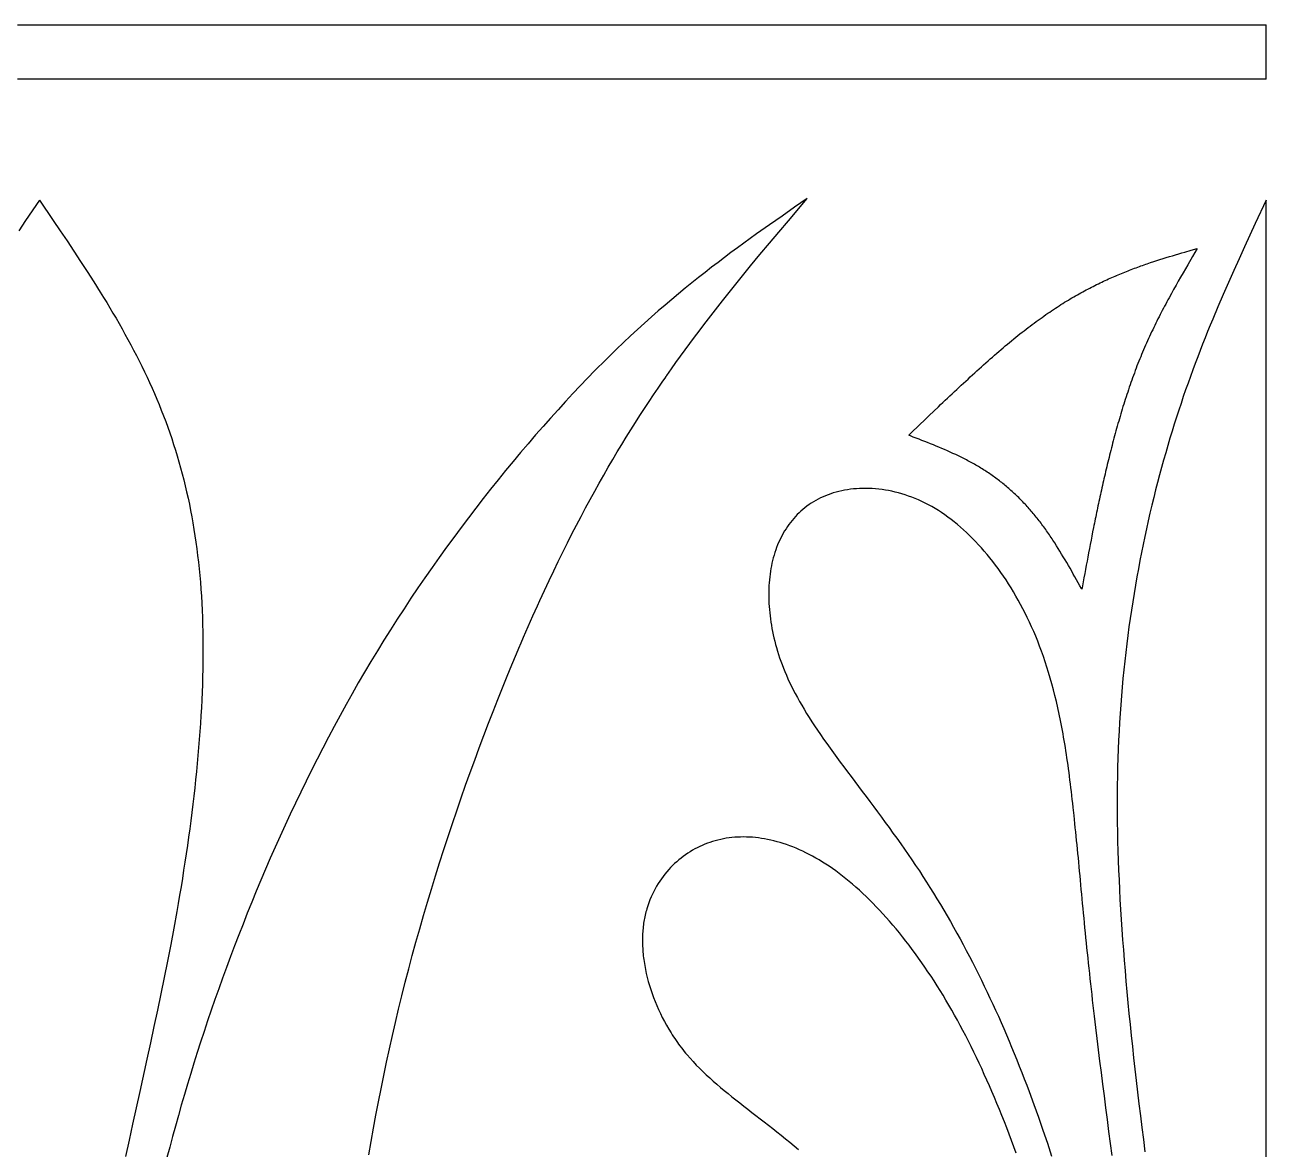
# Model space of a CAD drawing. Extents: x 0 to 279, y 0 to 212.
# Drawn here: x 112.56 to 134.8, y 139.08 to 159.21 of the extents above; entities that cross this region are included whole.
import ezdxf

# ---------------------------------------------------------------- set-up
doc = ezdxf.new("R2010")
doc.units = 0
doc.layers.add('LAYER_1', color=18, linetype='CONTINUOUS')

msp = doc.modelspace()

# ---------------------------------------------------------------- linework, layer by layer
at = {"layer": 'LAYER_1'}
for points in [[(112.433, 159.214), (113.028, 159.214), (113.616, 159.214), (114.199, 159.214), (114.775, 159.214), (115.346, 159.214), (115.91, 159.214), (116.468, 159.214), (117.019, 159.214), (117.564, 159.214), (118.102, 159.214), (118.634, 159.214), (119.159, 159.214), (119.677, 159.214), (120.188, 159.214), (120.691, 159.214), (121.188, 159.214), (121.678, 159.214), (122.16, 159.214), (122.634, 159.214), (123.101, 159.214), (123.561, 159.214), (124.013, 159.214), (124.456, 159.214), (124.892, 159.214), (125.32, 159.214), (125.74, 159.214), (126.152, 159.214), (126.555, 159.214), (126.95, 159.214), (127.336, 159.214), (127.714, 159.214), (128.083, 159.214), (128.444, 159.214), (128.795, 159.214), (129.138, 159.214), (129.472, 159.214), (129.796, 159.214), (130.111, 159.214), (130.417, 159.214), (130.713, 159.214), (131, 159.214), (131.277, 159.214), (131.545, 159.214), (131.802, 159.214), (132.05, 159.214), (132.288, 159.214), (132.516, 159.214), (132.733, 159.214), (132.94, 159.214), (133.137, 159.214), (133.324, 159.214), (133.413, 159.214), (133.499, 159.214), (133.583, 159.214), (133.665, 159.214), (133.743, 159.214), (133.819, 159.214), (133.892, 159.214), (133.962, 159.214), (134.03, 159.214), (134.095, 159.214), (134.157, 159.214), (134.217, 159.214), (134.273, 159.214), (134.327, 159.214), (134.378, 159.214), (134.426, 159.214), (134.472, 159.214), (134.514, 159.214), (134.554, 159.214), (134.591, 159.214), (134.625, 159.214), (134.656, 159.214), (134.684, 159.214), (134.709, 159.214), (134.731, 159.214), (134.751, 159.214), (134.767, 159.214), (134.781, 159.214), (134.791, 159.214), (134.799, 159.214), (134.803, 159.214), (134.805, 159.214)], [(134.805, 158.241), (134.805, 158.241), (134.805, 158.241), (134.805, 158.241), (134.805, 158.241), (134.805, 158.241), (134.805, 158.241), (134.805, 158.241), (134.805, 158.241), (134.805, 158.241), (134.805, 158.242), (134.805, 158.242), (134.805, 158.242), (134.805, 158.242), (134.805, 158.243), (134.805, 158.243), (134.805, 158.243), (134.805, 158.244), (134.805, 158.244), (134.805, 158.245), (134.805, 158.245), (134.805, 158.245), (134.805, 158.246), (134.805, 158.246), (134.805, 158.247), (134.805, 158.247), (134.805, 158.248), (134.805, 158.248), (134.805, 158.249), (134.805, 158.25), (134.805, 158.25), (134.805, 158.251), (134.805, 158.252), (134.805, 158.253), (134.805, 158.254), (134.805, 158.256), (134.805, 158.257), (134.805, 158.259), (134.805, 158.261), (134.805, 158.263), (134.805, 158.265), (134.805, 158.267), (134.805, 158.269), (134.805, 158.271), (134.805, 158.273), (134.805, 158.275), (134.805, 158.278), (134.805, 158.28), (134.805, 158.282), (134.805, 158.285), (134.805, 158.288), (134.805, 158.29), (134.805, 158.293), (134.805, 158.296), (134.805, 158.299), (134.805, 158.301), (134.805, 158.304), (134.805, 158.307), (134.805, 158.311), (134.805, 158.314), (134.805, 158.317), (134.805, 158.32), (134.805, 158.324), (134.805, 158.327), (134.805, 158.33), (134.805, 158.334), (134.805, 158.337), (134.805, 158.341), (134.805, 158.345), (134.805, 158.348), (134.805, 158.352), (134.805, 158.356), (134.805, 158.36), (134.805, 158.364), (134.805, 158.368), (134.805, 158.372), (134.805, 158.376), (134.805, 158.38), (134.805, 158.384), (134.805, 158.388), (134.805, 158.393), (134.805, 158.397), (134.805, 158.401), (134.805, 158.406), (134.805, 158.41), (134.805, 158.415), (134.805, 158.419), (134.805, 158.424), (134.805, 158.428), (134.805, 158.433), (134.805, 158.438), (134.805, 158.442), (134.805, 158.447), (134.805, 158.452), (134.805, 158.457), (134.805, 158.461), (134.805, 158.466), (134.805, 158.471), (134.805, 158.476), (134.805, 158.481), (134.805, 158.486), (134.805, 158.491), (134.805, 158.496), (134.805, 158.501), (134.805, 158.507), (134.805, 158.512), (134.805, 158.517), (134.805, 158.522), (134.805, 158.527), (134.805, 158.533), (134.805, 158.538), (134.805, 158.543), (134.805, 158.549), (134.805, 158.554), (134.805, 158.559), (134.805, 158.565), (134.805, 158.57), (134.805, 158.581), (134.805, 158.592), (134.805, 158.603), (134.805, 158.614), (134.805, 158.625), (134.805, 158.636), (134.805, 158.648), (134.805, 158.659), (134.805, 158.67), (134.805, 158.682), (134.805, 158.704), (134.805, 158.727), (134.805, 158.75), (134.805, 158.773), (134.805, 158.784), (134.805, 158.795), (134.805, 158.807), (134.805, 158.818), (134.805, 158.829), (134.805, 158.84), (134.805, 158.851), (134.805, 158.862), (134.805, 158.873), (134.805, 158.884), (134.805, 158.89), (134.805, 158.895), (134.805, 158.901), (134.805, 158.906), (134.805, 158.911), (134.805, 158.917), (134.805, 158.922), (134.805, 158.927), (134.805, 158.932), (134.805, 158.938), (134.805, 158.943), (134.805, 158.948), (134.805, 158.953), (134.805, 158.958), (134.805, 158.963), (134.805, 158.968), (134.805, 158.973), (134.805, 158.978), (134.805, 158.983), (134.805, 158.988), (134.805, 158.993), (134.805, 158.998), (134.805, 159.003), (134.805, 159.007), (134.805, 159.012), (134.805, 159.017), (134.805, 159.022), (134.805, 159.026), (134.805, 159.031), (134.805, 159.035), (134.805, 159.04), (134.805, 159.044), (134.805, 159.049), (134.805, 159.053), (134.805, 159.057), (134.805, 159.062), (134.805, 159.066), (134.805, 159.07), (134.805, 159.074), (134.805, 159.078), (134.805, 159.083), (134.805, 159.087), (134.805, 159.091), (134.805, 159.094), (134.805, 159.098), (134.805, 159.102), (134.805, 159.106), (134.805, 159.11), (134.805, 159.113), (134.805, 159.117), (134.805, 159.12), (134.805, 159.124), (134.805, 159.127), (134.805, 159.131), (134.805, 159.134), (134.805, 159.137), (134.805, 159.141), (134.805, 159.144), (134.805, 159.147), (134.805, 159.15), (134.805, 159.153), (134.805, 159.156), (134.805, 159.159), (134.805, 159.161), (134.805, 159.164), (134.805, 159.167), (134.805, 159.169), (134.805, 159.172), (134.805, 159.174), (134.805, 159.177), (134.805, 159.179), (134.805, 159.181), (134.805, 159.184), (134.805, 159.186), (134.805, 159.188), (134.805, 159.19), (134.805, 159.192), (134.805, 159.193), (134.805, 159.195), (134.805, 159.197), (134.805, 159.199), (134.805, 159.2), (134.805, 159.201), (134.805, 159.203), (134.805, 159.204), (134.805, 159.204), (134.805, 159.205), (134.805, 159.205), (134.805, 159.206), (134.805, 159.207), (134.805, 159.207), (134.805, 159.208), (134.805, 159.208), (134.805, 159.209), (134.805, 159.209), (134.805, 159.209), (134.805, 159.21), (134.805, 159.21), (134.805, 159.211), (134.805, 159.211), (134.805, 159.211), (134.805, 159.212), (134.805, 159.212), (134.805, 159.212), (134.805, 159.212), (134.805, 159.213), (134.805, 159.213), (134.805, 159.213), (134.805, 159.213), (134.805, 159.213), (134.805, 159.214), (134.805, 159.214), (134.805, 159.214), (134.805, 159.214), (134.805, 159.214), (134.805, 159.214)], [(134.805, 158.241), (134.803, 158.241), (134.799, 158.241), (134.791, 158.241), (134.781, 158.241), (134.767, 158.241), (134.751, 158.241), (134.731, 158.241), (134.709, 158.241), (134.684, 158.241), (134.656, 158.241), (134.625, 158.241), (134.591, 158.241), (134.554, 158.241), (134.514, 158.241), (134.472, 158.241), (134.426, 158.241), (134.378, 158.241), (134.327, 158.241), (134.273, 158.241), (134.217, 158.241), (134.157, 158.241), (134.095, 158.241), (134.03, 158.241), (133.962, 158.241), (133.892, 158.241), (133.819, 158.241), (133.743, 158.241), (133.665, 158.241), (133.583, 158.241), (133.499, 158.241), (133.413, 158.241), (133.324, 158.241), (133.137, 158.241), (132.94, 158.241), (132.733, 158.241), (132.516, 158.241), (132.288, 158.241), (132.05, 158.241), (131.802, 158.241), (131.545, 158.241), (131.277, 158.241), (131, 158.241), (130.713, 158.241), (130.417, 158.241), (130.111, 158.241), (129.796, 158.241), (129.472, 158.241), (129.138, 158.241), (128.795, 158.241), (128.444, 158.241), (128.083, 158.241), (127.714, 158.241), (127.336, 158.241), (126.95, 158.241), (126.555, 158.241), (126.152, 158.241), (125.74, 158.241), (125.32, 158.241), (124.892, 158.241), (124.456, 158.241), (124.013, 158.241), (123.561, 158.241), (123.101, 158.241), (122.634, 158.241), (122.16, 158.241), (121.678, 158.241), (121.188, 158.241), (120.691, 158.241), (120.188, 158.241), (119.677, 158.241), (119.159, 158.241), (118.634, 158.241), (118.102, 158.241), (117.564, 158.241), (117.019, 158.241), (116.468, 158.241), (115.91, 158.241), (115.346, 158.241), (114.775, 158.241), (114.199, 158.241), (113.616, 158.241), (113.028, 158.241), (112.433, 158.241)], [(112.825, 156.072), (112.577, 155.709), (112.454, 155.526)], [(112.825, 156.072), (113.073, 155.709), (113.197, 155.526), (113.319, 155.344), (113.441, 155.161), (113.562, 154.978), (113.681, 154.794), (113.799, 154.61), (113.915, 154.424), (113.973, 154.332), (114.029, 154.238), (114.086, 154.145), (114.141, 154.051), (114.196, 153.958), (114.25, 153.863), (114.304, 153.769), (114.357, 153.674), (114.409, 153.579), (114.461, 153.484), (114.511, 153.388), (114.561, 153.292), (114.61, 153.196), (114.658, 153.099), (114.705, 153.002), (114.752, 152.905), (114.797, 152.807), (114.841, 152.709), (114.885, 152.61), (114.927, 152.511), (114.968, 152.412), (115.008, 152.312), (115.048, 152.211), (115.086, 152.11), (115.123, 152.009), (115.159, 151.906), (115.194, 151.804), (115.228, 151.7), (115.261, 151.596), (115.293, 151.492), (115.324, 151.386), (115.353, 151.28), (115.382, 151.174), (115.41, 151.066), (115.436, 150.958), (115.462, 150.849), (115.486, 150.739), (115.51, 150.629), (115.532, 150.517), (115.554, 150.405), (115.574, 150.292), (115.593, 150.178), (115.611, 150.063), (115.628, 149.947), (115.644, 149.83), (115.659, 149.712), (115.673, 149.593), (115.686, 149.473), (115.697, 149.352), (115.708, 149.23), (115.717, 149.107), (115.726, 148.982), (115.733, 148.857), (115.739, 148.73), (115.744, 148.602), (115.748, 148.473), (115.751, 148.343), (115.753, 148.212), (115.754, 148.079), (115.754, 147.946), (115.753, 147.811), (115.75, 147.676), (115.747, 147.539), (115.743, 147.402), (115.738, 147.263), (115.732, 147.124), (115.725, 146.984), (115.717, 146.843), (115.708, 146.702), (115.698, 146.56), (115.687, 146.417), (115.676, 146.273), (115.663, 146.129), (115.65, 145.985), (115.636, 145.84), (115.621, 145.694), (115.606, 145.548), (115.589, 145.402), (115.572, 145.255), (115.554, 145.108), (115.535, 144.96), (115.516, 144.813), (115.496, 144.665), (115.475, 144.517), (115.453, 144.369), (115.431, 144.22), (115.408, 144.072), (115.385, 143.924), (115.361, 143.775), (115.336, 143.627), (115.311, 143.479), (115.285, 143.331), (115.231, 143.035), (115.176, 142.74), (115.118, 142.446), (115.059, 142.152), (114.999, 141.858), (114.937, 141.565), (114.875, 141.273), (114.812, 140.981), (114.748, 140.689), (114.62, 140.107), (114.493, 139.527), (114.431, 139.238), (114.369, 138.948)], [(118.727, 138.978), (118.768, 139.214), (118.811, 139.45), (118.854, 139.686), (118.899, 139.923), (118.946, 140.159), (118.994, 140.397), (119.044, 140.634), (119.095, 140.872), (119.148, 141.11), (119.203, 141.348), (119.259, 141.587), (119.318, 141.826), (119.378, 142.065), (119.44, 142.305), (119.504, 142.544), (119.57, 142.783), (119.637, 143.022), (119.706, 143.261), (119.776, 143.499), (119.848, 143.736), (119.921, 143.973), (119.995, 144.208), (120.07, 144.443), (120.146, 144.676), (120.224, 144.909), (120.302, 145.139), (120.381, 145.368), (120.461, 145.596), (120.542, 145.822), (120.623, 146.045), (120.705, 146.267), (120.788, 146.487), (120.871, 146.704), (120.954, 146.918), (121.037, 147.131), (121.121, 147.34), (121.205, 147.546), (121.289, 147.75), (121.373, 147.95), (121.415, 148.049), (121.457, 148.148), (121.499, 148.245), (121.541, 148.342), (121.582, 148.437), (121.624, 148.532), (121.666, 148.626), (121.707, 148.719), (121.749, 148.811), (121.79, 148.902), (121.832, 148.992), (121.873, 149.082), (121.914, 149.171), (121.956, 149.259), (122.038, 149.432), (122.12, 149.602), (122.202, 149.77), (122.284, 149.934), (122.366, 150.095), (122.447, 150.253), (122.529, 150.409), (122.61, 150.562), (122.691, 150.713), (122.773, 150.86), (122.854, 151.006), (122.935, 151.149), (123.016, 151.29), (123.097, 151.428), (123.178, 151.565), (123.259, 151.699), (123.34, 151.831), (123.421, 151.962), (123.503, 152.09), (123.584, 152.217), (123.665, 152.343), (123.747, 152.466), (123.828, 152.588), (123.91, 152.709), (123.992, 152.829), (124.033, 152.888), (124.053, 152.917), (124.055, 152.919), (124.055, 152.92), (124.057, 152.922), (124.059, 152.925), (124.064, 152.933), (124.147, 153.05), (124.229, 153.166), (124.312, 153.281), (124.394, 153.394), (124.477, 153.507), (124.56, 153.619), (124.643, 153.729), (124.727, 153.839), (124.81, 153.948), (124.894, 154.056), (125.061, 154.27), (125.229, 154.481), (125.398, 154.689), (125.566, 154.895), (125.735, 155.099), (125.904, 155.302), (126.074, 155.503), (126.243, 155.703), (126.582, 156.102), (126.356, 155.946), (126.13, 155.789), (125.903, 155.63), (125.675, 155.468), (125.56, 155.386), (125.446, 155.303), (125.331, 155.219), (125.215, 155.134), (125.1, 155.048), (124.983, 154.96), (124.867, 154.871), (124.75, 154.78), (124.632, 154.687), (124.513, 154.593), (124.395, 154.496), (124.275, 154.398), (124.155, 154.297), (124.034, 154.195), (123.912, 154.089), (123.789, 153.982), (123.666, 153.872), (123.542, 153.759), (123.417, 153.643), (123.291, 153.525), (123.164, 153.403), (123.1, 153.341), (123.036, 153.279), (122.972, 153.215), (122.907, 153.151), (122.842, 153.086), (122.777, 153.02), (122.646, 152.886), (122.515, 152.749), (122.382, 152.609), (122.25, 152.466), (122.116, 152.321), (121.983, 152.172), (121.849, 152.021), (121.714, 151.868), (121.58, 151.712), (121.445, 151.554), (121.311, 151.393), (121.176, 151.23), (121.042, 151.065), (120.908, 150.898), (120.775, 150.729), (120.642, 150.558), (120.509, 150.385), (120.378, 150.21), (120.247, 150.034), (120.116, 149.856), (119.987, 149.676), (119.859, 149.495), (119.732, 149.312), (119.606, 149.129), (119.481, 148.943), (119.358, 148.757), (119.236, 148.57), (119.115, 148.381), (118.997, 148.192), (118.88, 148.002), (118.764, 147.81), (118.65, 147.618), (118.538, 147.426), (118.428, 147.232), (118.319, 147.038), (118.212, 146.844), (118.106, 146.649), (118.002, 146.453), (117.899, 146.257), (117.798, 146.061), (117.699, 145.864), (117.601, 145.667), (117.505, 145.47), (117.411, 145.273), (117.318, 145.075), (117.226, 144.878), (117.136, 144.681), (117.048, 144.483), (116.961, 144.286), (116.876, 144.089), (116.792, 143.892), (116.709, 143.696), (116.629, 143.499), (116.549, 143.304), (116.472, 143.108), (116.395, 142.913), (116.321, 142.719), (116.247, 142.525), (116.175, 142.332), (116.105, 142.14), (116.036, 141.948), (115.969, 141.756), (115.903, 141.566), (115.838, 141.375), (115.774, 141.186), (115.712, 140.996), (115.652, 140.807), (115.592, 140.618), (115.534, 140.43), (115.477, 140.242), (115.421, 140.053), (115.366, 139.866), (115.313, 139.678), (115.26, 139.49), (115.209, 139.303), (115.159, 139.115), (115.109, 138.927)], [(134.805, 156.072), (134.61, 155.655), (134.512, 155.446), (134.416, 155.236), (134.319, 155.024), (134.223, 154.812), (134.128, 154.598), (134.034, 154.382), (133.94, 154.164), (133.848, 153.943), (133.802, 153.832), (133.756, 153.72), (133.711, 153.607), (133.666, 153.494), (133.622, 153.38), (133.578, 153.265), (133.534, 153.149), (133.49, 153.032), (133.447, 152.914), (133.405, 152.796), (133.362, 152.676), (133.32, 152.555), (133.279, 152.434), (133.238, 152.311), (133.198, 152.187), (133.158, 152.062), (133.119, 151.935), (133.08, 151.808), (133.041, 151.679), (133.004, 151.549), (132.966, 151.418), (132.93, 151.286), (132.894, 151.153), (132.858, 151.018), (132.824, 150.883), (132.79, 150.746), (132.756, 150.609), (132.723, 150.47), (132.691, 150.331), (132.66, 150.19), (132.629, 150.048), (132.6, 149.906), (132.571, 149.762), (132.542, 149.618), (132.515, 149.472), (132.488, 149.326), (132.462, 149.179), (132.437, 149.031), (132.413, 148.882), (132.39, 148.733), (132.368, 148.582), (132.346, 148.431), (132.326, 148.279), (132.307, 148.126), (132.288, 147.973), (132.271, 147.819), (132.254, 147.664), (132.239, 147.508), (132.224, 147.352), (132.211, 147.195), (132.198, 147.037), (132.187, 146.879), (132.177, 146.721), (132.168, 146.561), (132.16, 146.401), (132.153, 146.241), (132.147, 146.079), (132.143, 145.917), (132.139, 145.755), (132.137, 145.591), (132.135, 145.426), (132.135, 145.261), (132.135, 145.095), (132.137, 144.927), (132.14, 144.759), (132.143, 144.59), (132.148, 144.419), (132.154, 144.248), (132.16, 144.075), (132.168, 143.901), (132.176, 143.725), (132.185, 143.549), (132.196, 143.371), (132.207, 143.191), (132.219, 143.01), (132.232, 142.828), (132.246, 142.644), (132.26, 142.459), (132.276, 142.271), (132.292, 142.083), (132.31, 141.892), (132.328, 141.7), (132.346, 141.506), (132.366, 141.311), (132.387, 141.113), (132.408, 140.914), (132.43, 140.712), (132.453, 140.509), (132.476, 140.304), (132.5, 140.096), (132.525, 139.887), (132.551, 139.675), (132.577, 139.462), (132.604, 139.247), (132.632, 139.03)], [(134.805, 138.676), (134.805, 139.491), (134.805, 140.305), (134.805, 140.71), (134.805, 141.115), (134.805, 141.519), (134.805, 141.921), (134.805, 142.321), (134.805, 142.72), (134.805, 143.117), (134.805, 143.511), (134.805, 143.903), (134.805, 144.293), (134.805, 144.487), (134.805, 144.68), (134.805, 144.872), (134.805, 145.064), (134.805, 145.254), (134.805, 145.444), (134.805, 145.633), (134.805, 145.821), (134.805, 146.009), (134.805, 146.195), (134.805, 146.381), (134.805, 146.565), (134.805, 146.748), (134.805, 146.931), (134.805, 147.112), (134.805, 147.293), (134.805, 147.472), (134.805, 147.65), (134.805, 147.827), (134.805, 148.003), (134.805, 148.177), (134.805, 148.351), (134.805, 148.523), (134.805, 148.694), (134.805, 148.863), (134.805, 149.031), (134.805, 149.198), (134.805, 149.364), (134.805, 149.528), (134.805, 149.691), (134.805, 149.852), (134.805, 150.012), (134.805, 150.17), (134.805, 150.327), (134.805, 150.482), (134.805, 150.636), (134.805, 150.788), (134.805, 150.939), (134.805, 151.087), (134.805, 151.235), (134.805, 151.38), (134.805, 151.524), (134.805, 151.666), (134.805, 151.806), (134.805, 151.945), (134.805, 152.081), (134.805, 152.216), (134.805, 152.349), (134.805, 152.48), (134.805, 152.609), (134.805, 152.736), (134.805, 152.861), (134.805, 152.985), (134.805, 153.106), (134.805, 153.225), (134.805, 153.342), (134.805, 153.457), (134.805, 153.57), (134.805, 153.681), (134.805, 153.79), (134.805, 153.896), (134.805, 154), (134.805, 154.102), (134.805, 154.202), (134.805, 154.299), (134.805, 154.394), (134.805, 154.487), (134.805, 154.577), (134.805, 154.665), (134.805, 154.751), (134.805, 154.834), (134.805, 154.915), (134.805, 154.993), (134.805, 155.069), (134.805, 155.142), (134.805, 155.212), (134.805, 155.28), (134.805, 155.346), (134.805, 155.408), (134.805, 155.468), (134.805, 155.526), (134.805, 155.581), (134.805, 155.632), (134.805, 155.682), (134.805, 155.705), (134.805, 155.728), (134.805, 155.75), (134.805, 155.772), (134.805, 155.792), (134.805, 155.812), (134.805, 155.832), (134.805, 155.85), (134.805, 155.868), (134.805, 155.885), (134.805, 155.902), (134.805, 155.917), (134.805, 155.932), (134.805, 155.946), (134.805, 155.96), (134.805, 155.973), (134.805, 155.985), (134.805, 155.996), (134.805, 156.006), (134.805, 156.016), (134.805, 156.025), (134.805, 156.033), (134.805, 156.041), (134.805, 156.047), (134.805, 156.053), (134.805, 156.058), (134.805, 156.063), (134.805, 156.066), (134.805, 156.069), (134.805, 156.071), (134.805, 156.072), (134.805, 156.072)], [(132.045, 138.963), (132.016, 139.18), (131.988, 139.394), (131.96, 139.608), (131.932, 139.82), (131.905, 140.031), (131.878, 140.24), (131.852, 140.447), (131.826, 140.653), (131.801, 140.857), (131.776, 141.058), (131.752, 141.258), (131.729, 141.456), (131.706, 141.651), (131.695, 141.748), (131.684, 141.845), (131.673, 141.94), (131.663, 142.036), (131.652, 142.13), (131.642, 142.224), (131.632, 142.317), (131.622, 142.41), (131.613, 142.502), (131.603, 142.594), (131.594, 142.685), (131.585, 142.775), (131.576, 142.864), (131.567, 142.953), (131.558, 143.042), (131.55, 143.13), (131.541, 143.217), (131.533, 143.303), (131.525, 143.389), (131.516, 143.475), (131.508, 143.559), (131.5, 143.643), (131.492, 143.727), (131.485, 143.81), (131.477, 143.892), (131.469, 143.974), (131.461, 144.055), (131.454, 144.135), (131.446, 144.215), (131.439, 144.295), (131.431, 144.373), (131.423, 144.451), (131.416, 144.529), (131.408, 144.606), (131.401, 144.682), (131.393, 144.758), (131.385, 144.833), (131.378, 144.907), (131.37, 144.981), (131.362, 145.055), (131.347, 145.199), (131.339, 145.271), (131.331, 145.342), (131.323, 145.412), (131.314, 145.482), (131.306, 145.551), (131.298, 145.62), (131.289, 145.688), (131.281, 145.755), (131.272, 145.822), (131.263, 145.888), (131.254, 145.954), (131.245, 146.019), (131.235, 146.083), (131.226, 146.147), (131.216, 146.21), (131.206, 146.273), (131.196, 146.335), (131.186, 146.397), (131.176, 146.458), (131.165, 146.518), (131.154, 146.578), (131.143, 146.637), (131.132, 146.696), (131.12, 146.754), (131.096, 146.869), (131.072, 146.981), (131.046, 147.092), (131.02, 147.2), (130.993, 147.306), (130.965, 147.41), (130.936, 147.512), (130.906, 147.612), (130.876, 147.71), (130.844, 147.807), (130.812, 147.901), (130.779, 147.994), (130.745, 148.085), (130.711, 148.175), (130.675, 148.262), (130.639, 148.348), (130.602, 148.433), (130.564, 148.516), (130.525, 148.597), (130.486, 148.678), (130.446, 148.756), (130.405, 148.833), (130.363, 148.909), (130.321, 148.984), (130.277, 149.058), (130.233, 149.13), (130.189, 149.201), (130.143, 149.271), (130.097, 149.34), (130.05, 149.407), (130.002, 149.474), (129.954, 149.539), (129.905, 149.603), (129.855, 149.666), (129.805, 149.727), (129.754, 149.787), (129.703, 149.846), (129.651, 149.903), (129.598, 149.959), (129.545, 150.014), (129.491, 150.067), (129.437, 150.119), (129.383, 150.169), (129.328, 150.218), (129.272, 150.265), (129.216, 150.31), (129.16, 150.354), (129.103, 150.397), (129.046, 150.438), (128.988, 150.477), (128.931, 150.515), (128.872, 150.55), (128.814, 150.585), (128.755, 150.617), (128.696, 150.648), (128.637, 150.676), (128.578, 150.704), (128.518, 150.729), (128.458, 150.753), (128.398, 150.775), (128.338, 150.795), (128.279, 150.813), (128.219, 150.83), (128.159, 150.845), (128.099, 150.859), (128.04, 150.871), (127.981, 150.881), (127.922, 150.89), (127.863, 150.898), (127.805, 150.903), (127.747, 150.908), (127.689, 150.91), (127.632, 150.911), (127.576, 150.911), (127.52, 150.909), (127.465, 150.906), (127.41, 150.902), (127.356, 150.895), (127.303, 150.888), (127.251, 150.879), (127.199, 150.869), (127.148, 150.857), (127.098, 150.845), (127.049, 150.83), (127.002, 150.815), (126.955, 150.798), (126.909, 150.78), (126.864, 150.761), (126.82, 150.74), (126.777, 150.719), (126.735, 150.696), (126.694, 150.672), (126.654, 150.647), (126.615, 150.621), (126.577, 150.594), (126.54, 150.565), (126.504, 150.536), (126.469, 150.505), (126.435, 150.474), (126.402, 150.442), (126.37, 150.408), (126.339, 150.374), (126.31, 150.339), (126.281, 150.303), (126.253, 150.266), (126.226, 150.228), (126.201, 150.19), (126.176, 150.15), (126.152, 150.11), (126.13, 150.069), (126.108, 150.027), (126.088, 149.985), (126.068, 149.942), (126.05, 149.898), (126.032, 149.854), (126.016, 149.809), (126.001, 149.763), (125.987, 149.716), (125.973, 149.669), (125.961, 149.622), (125.95, 149.574), (125.94, 149.525), (125.931, 149.476), (125.922, 149.426), (125.915, 149.376), (125.909, 149.325), (125.904, 149.274), (125.899, 149.222), (125.896, 149.17), (125.894, 149.118), (125.892, 149.065), (125.892, 149.012), (125.892, 148.958), (125.894, 148.904), (125.896, 148.85), (125.9, 148.795), (125.904, 148.74), (125.909, 148.685), (125.915, 148.629), (125.922, 148.574), (125.93, 148.518), (125.939, 148.461), (125.948, 148.405), (125.959, 148.348), (125.971, 148.291), (125.984, 148.234), (125.998, 148.176), (126.013, 148.117), (126.029, 148.059), (126.047, 147.999), (126.066, 147.939), (126.086, 147.879), (126.107, 147.818), (126.13, 147.756), (126.155, 147.694), (126.18, 147.631), (126.207, 147.567), (126.236, 147.502), (126.266, 147.437), (126.298, 147.371), (126.332, 147.304), (126.367, 147.236), (126.404, 147.167), (126.443, 147.097), (126.483, 147.027), (126.526, 146.955), (126.57, 146.882), (126.616, 146.808), (126.664, 146.733), (126.714, 146.657), (126.766, 146.579), (126.82, 146.501), (126.875, 146.421), (126.932, 146.34), (126.99, 146.259), (127.05, 146.176), (127.111, 146.093), (127.174, 146.008), (127.237, 145.923), (127.301, 145.836), (127.367, 145.749), (127.433, 145.661), (127.5, 145.572), (127.567, 145.482), (127.635, 145.392), (127.704, 145.301), (127.773, 145.209), (127.842, 145.116), (127.911, 145.023), (127.98, 144.929), (128.049, 144.835), (128.118, 144.739), (128.187, 144.644), (128.256, 144.548), (128.324, 144.451), (128.391, 144.354), (128.458, 144.256), (128.524, 144.158), (128.59, 144.06), (128.654, 143.961), (128.718, 143.861), (128.781, 143.761), (128.844, 143.661), (128.906, 143.561), (128.967, 143.46), (129.027, 143.358), (129.087, 143.256), (129.146, 143.154), (129.204, 143.051), (129.262, 142.948), (129.319, 142.844), (129.376, 142.74), (129.431, 142.635), (129.487, 142.53), (129.541, 142.425), (129.595, 142.319), (129.648, 142.212), (129.701, 142.106), (129.753, 141.998), (129.805, 141.891), (129.856, 141.783), (129.906, 141.674), (129.956, 141.565), (130.006, 141.456), (130.054, 141.346), (130.103, 141.235), (130.15, 141.125), (130.198, 141.013), (130.244, 140.902), (130.29, 140.79), (130.336, 140.677), (130.381, 140.564), (130.426, 140.451), (130.47, 140.337), (130.514, 140.223), (130.557, 140.109), (130.642, 139.879), (130.724, 139.648), (130.805, 139.416), (130.884, 139.183), (130.961, 138.949)], [(130.327, 139.005), (130.285, 139.12), (130.242, 139.234), (130.199, 139.347), (130.156, 139.458), (130.113, 139.569), (130.069, 139.679), (130.025, 139.788), (129.98, 139.895), (129.936, 140.002), (129.891, 140.107), (129.845, 140.212), (129.8, 140.315), (129.754, 140.417), (129.707, 140.519), (129.661, 140.619), (129.614, 140.718), (129.566, 140.817), (129.518, 140.914), (129.47, 141.01), (129.421, 141.106), (129.372, 141.2), (129.322, 141.293), (129.272, 141.386), (129.222, 141.477), (129.171, 141.567), (129.119, 141.657), (129.067, 141.745), (129.015, 141.832), (128.962, 141.919), (128.909, 142.004), (128.855, 142.089), (128.8, 142.173), (128.745, 142.255), (128.69, 142.337), (128.634, 142.417), (128.578, 142.497), (128.521, 142.575), (128.464, 142.652), (128.406, 142.728), (128.349, 142.803), (128.291, 142.877), (128.232, 142.949), (128.173, 143.021), (128.115, 143.09), (128.055, 143.159), (127.996, 143.226), (127.936, 143.292), (127.877, 143.357), (127.817, 143.42), (127.757, 143.482), (127.696, 143.542), (127.636, 143.601), (127.576, 143.658), (127.516, 143.714), (127.455, 143.768), (127.395, 143.821), (127.334, 143.872), (127.274, 143.921), (127.214, 143.969), (127.154, 144.015), (127.094, 144.059), (127.034, 144.102), (126.974, 144.143), (126.914, 144.182), (126.855, 144.22), (126.795, 144.256), (126.736, 144.291), (126.677, 144.324), (126.618, 144.355), (126.559, 144.385), (126.5, 144.413), (126.442, 144.44), (126.384, 144.465), (126.326, 144.489), (126.268, 144.511), (126.211, 144.531), (126.153, 144.551), (126.096, 144.568), (126.04, 144.584), (125.983, 144.599), (125.927, 144.612), (125.872, 144.624), (125.816, 144.635), (125.761, 144.643), (125.706, 144.651), (125.652, 144.657), (125.598, 144.662), (125.544, 144.665), (125.491, 144.667), (125.438, 144.668), (125.386, 144.667), (125.333, 144.665), (125.282, 144.662), (125.231, 144.657), (125.18, 144.651), (125.13, 144.644), (125.08, 144.635), (125.031, 144.625), (124.982, 144.613), (124.934, 144.601), (124.886, 144.587), (124.839, 144.571), (124.792, 144.555), (124.746, 144.537), (124.701, 144.518), (124.656, 144.498), (124.612, 144.476), (124.568, 144.453), (124.525, 144.429), (124.483, 144.403), (124.441, 144.377), (124.401, 144.349), (124.36, 144.32), (124.321, 144.29), (124.282, 144.258), (124.244, 144.225), (124.206, 144.191), (124.17, 144.156), (124.134, 144.12), (124.099, 144.083), (124.065, 144.044), (124.032, 144.004), (124, 143.963), (123.968, 143.921), (123.939, 143.878), (123.91, 143.833), (123.882, 143.787), (123.855, 143.741), (123.83, 143.693), (123.806, 143.644), (123.784, 143.594), (123.762, 143.542), (123.742, 143.49), (123.724, 143.436), (123.707, 143.382), (123.699, 143.354), (123.692, 143.326), (123.684, 143.298), (123.678, 143.269), (123.671, 143.24), (123.666, 143.211), (123.66, 143.182), (123.655, 143.152), (123.65, 143.122), (123.646, 143.092), (123.642, 143.062), (123.639, 143.031), (123.636, 143), (123.634, 142.969), (123.632, 142.937), (123.63, 142.906), (123.629, 142.873), (123.629, 142.841), (123.628, 142.809), (123.629, 142.776), (123.63, 142.743), (123.631, 142.709), (123.633, 142.676), (123.635, 142.642), (123.638, 142.608), (123.641, 142.574), (123.644, 142.54), (123.649, 142.505), (123.653, 142.471), (123.658, 142.436), (123.664, 142.401), (123.67, 142.366), (123.676, 142.33), (123.683, 142.295), (123.698, 142.224), (123.715, 142.153), (123.734, 142.081), (123.755, 142.009), (123.777, 141.937), (123.802, 141.865), (123.828, 141.793), (123.855, 141.721), (123.885, 141.649), (123.916, 141.578), (123.95, 141.506), (123.985, 141.436), (124.021, 141.365), (124.06, 141.295), (124.1, 141.226), (124.142, 141.158), (124.163, 141.124), (124.185, 141.09), (124.208, 141.057), (124.23, 141.023), (124.254, 140.99), (124.277, 140.958), (124.301, 140.925), (124.326, 140.893), (124.351, 140.861), (124.376, 140.829), (124.402, 140.798), (124.428, 140.766), (124.482, 140.705), (124.537, 140.644), (124.594, 140.584), (124.652, 140.525), (124.711, 140.467), (124.772, 140.409), (124.834, 140.352), (124.898, 140.295), (124.962, 140.238), (125.028, 140.182), (125.095, 140.127), (125.162, 140.071), (125.231, 140.015), (125.301, 139.96), (125.372, 139.904), (125.443, 139.848), (125.515, 139.792), (125.588, 139.736), (125.662, 139.679), (125.736, 139.622), (125.811, 139.564), (125.886, 139.505), (125.962, 139.446), (126.039, 139.386), (126.115, 139.326), (126.192, 139.264), (126.269, 139.201), (126.347, 139.138), (126.425, 139.073)]]:
    msp.add_lwpolyline(points, dxfattribs=at)
msp.add_lwpolyline([(133.57, 155.208), (133.485, 155.063), (133.4, 154.917), (133.357, 154.844), (133.315, 154.77), (133.272, 154.697), (133.23, 154.623), (133.189, 154.549), (133.147, 154.475), (133.106, 154.401), (133.065, 154.326), (133.045, 154.288), (133.024, 154.251), (133.004, 154.213), (132.984, 154.175), (132.964, 154.137), (132.944, 154.099), (132.925, 154.061), (132.905, 154.023), (132.885, 153.985), (132.866, 153.946), (132.847, 153.908), (132.827, 153.869), (132.808, 153.83), (132.789, 153.791), (132.771, 153.752), (132.752, 153.713), (132.733, 153.673), (132.715, 153.634), (132.697, 153.594), (132.679, 153.554), (132.661, 153.514), (132.643, 153.474), (132.625, 153.434), (132.608, 153.393), (132.591, 153.352), (132.573, 153.311), (132.556, 153.27), (132.54, 153.229), (132.523, 153.188), (132.507, 153.146), (132.49, 153.104), (132.474, 153.062), (132.458, 153.02), (132.443, 152.978), (132.427, 152.936), (132.412, 152.893), (132.397, 152.851), (132.381, 152.808), (132.367, 152.765), (132.352, 152.722), (132.337, 152.679), (132.323, 152.636), (132.309, 152.593), (132.294, 152.55), (132.28, 152.506), (132.267, 152.463), (132.253, 152.419), (132.239, 152.376), (132.226, 152.332), (132.213, 152.289), (132.2, 152.245), (132.187, 152.202), (132.174, 152.158), (132.162, 152.114), (132.149, 152.071), (132.137, 152.027), (132.125, 151.984), (132.113, 151.94), (132.101, 151.897), (132.089, 151.853), (132.077, 151.81), (132.066, 151.766), (132.054, 151.723), (132.043, 151.68), (132.032, 151.637), (132.021, 151.593), (132.01, 151.55), (131.999, 151.508), (131.989, 151.465), (131.978, 151.422), (131.968, 151.38), (131.957, 151.337), (131.947, 151.295), (131.937, 151.253), (131.927, 151.211), (131.917, 151.169), (131.908, 151.127), (131.898, 151.085), (131.889, 151.044), (131.879, 151.003), (131.87, 150.962), (131.861, 150.921), (131.852, 150.88), (131.843, 150.84), (131.834, 150.8), (131.825, 150.759), (131.816, 150.719), (131.808, 150.679), (131.799, 150.64), (131.791, 150.6), (131.782, 150.56), (131.774, 150.521), (131.766, 150.482), (131.758, 150.443), (131.75, 150.404), (131.742, 150.365), (131.734, 150.326), (131.726, 150.288), (131.718, 150.249), (131.711, 150.211), (131.695, 150.134), (131.68, 150.058), (131.666, 149.982), (131.651, 149.907), (131.637, 149.832), (131.623, 149.757), (131.609, 149.682), (131.595, 149.608), (131.581, 149.534), (131.567, 149.46), (131.554, 149.386), (131.54, 149.312), (131.513, 149.164), (131.506, 149.128), (131.503, 149.109), (131.502, 149.107), (131.502, 149.106), (131.502, 149.106), (131.502, 149.106), (131.502, 149.106), (131.502, 149.106), (131.5, 149.109), (131.496, 149.116), (131.467, 149.168), (131.408, 149.273), (131.379, 149.325), (131.349, 149.377), (131.32, 149.429), (131.29, 149.48), (131.26, 149.532), (131.23, 149.583), (131.2, 149.634), (131.17, 149.685), (131.14, 149.736), (131.109, 149.786), (131.078, 149.836), (131.047, 149.885), (131.015, 149.934), (131, 149.959), (130.984, 149.983), (130.968, 150.007), (130.952, 150.031), (130.936, 150.055), (130.92, 150.079), (130.903, 150.103), (130.887, 150.127), (130.871, 150.15), (130.854, 150.173), (130.837, 150.197), (130.821, 150.22), (130.804, 150.243), (130.787, 150.265), (130.77, 150.288), (130.753, 150.311), (130.736, 150.333), (130.719, 150.355), (130.701, 150.377), (130.684, 150.399), (130.666, 150.421), (130.648, 150.442), (130.631, 150.464), (130.613, 150.485), (130.595, 150.506), (130.576, 150.527), (130.558, 150.548), (130.54, 150.568), (130.521, 150.589), (130.503, 150.609), (130.484, 150.629), (130.465, 150.649), (130.446, 150.669), (130.427, 150.688), (130.408, 150.708), (130.389, 150.727), (130.37, 150.746), (130.35, 150.765), (130.331, 150.784), (130.311, 150.802), (130.291, 150.821), (130.271, 150.839), (130.251, 150.857), (130.231, 150.876), (130.211, 150.893), (130.191, 150.911), (130.17, 150.929), (130.15, 150.946), (130.129, 150.963), (130.108, 150.98), (130.088, 150.997), (130.067, 151.014), (130.046, 151.031), (130.024, 151.047), (130.003, 151.063), (129.982, 151.079), (129.96, 151.095), (129.939, 151.111), (129.917, 151.127), (129.895, 151.142), (129.873, 151.158), (129.851, 151.173), (129.829, 151.188), (129.807, 151.203), (129.784, 151.217), (129.762, 151.232), (129.739, 151.246), (129.717, 151.261), (129.694, 151.275), (129.671, 151.289), (129.648, 151.302), (129.625, 151.316), (129.601, 151.33), (129.578, 151.343), (129.555, 151.356), (129.531, 151.369), (129.507, 151.382), (129.484, 151.395), (129.46, 151.407), (129.436, 151.42), (129.412, 151.432), (129.388, 151.445), (129.364, 151.457), (129.34, 151.469), (129.315, 151.481), (129.291, 151.493), (129.266, 151.504), (129.242, 151.516), (129.193, 151.539), (129.143, 151.561), (129.093, 151.584), (129.043, 151.606), (128.993, 151.627), (128.942, 151.648), (128.892, 151.669), (128.841, 151.69), (128.79, 151.711), (128.739, 151.731), (128.688, 151.751), (128.637, 151.772), (128.585, 151.792), (128.482, 151.831), (128.431, 151.851), (128.405, 151.861), (128.402, 151.862), (128.4, 151.863), (128.4, 151.863), (128.4, 151.863), (128.4, 151.863), (128.401, 151.864), (128.402, 151.865), (128.412, 151.875), (128.433, 151.895), (128.6, 152.055), (128.683, 152.135), (128.766, 152.214), (128.848, 152.293), (128.931, 152.372), (128.972, 152.411), (129.013, 152.45), (129.055, 152.489), (129.096, 152.528), (129.137, 152.567), (129.178, 152.605), (129.218, 152.644), (129.259, 152.682), (129.3, 152.72), (129.341, 152.758), (129.381, 152.796), (129.422, 152.833), (129.462, 152.87), (129.502, 152.907), (129.543, 152.944), (129.583, 152.981), (129.623, 153.017), (129.662, 153.053), (129.702, 153.089), (129.742, 153.124), (129.781, 153.16), (129.821, 153.195), (129.86, 153.229), (129.899, 153.263), (129.938, 153.297), (129.977, 153.331), (130.015, 153.365), (130.054, 153.398), (130.092, 153.43), (130.13, 153.462), (130.168, 153.494), (130.206, 153.526), (130.244, 153.557), (130.281, 153.588), (130.319, 153.618), (130.356, 153.648), (130.393, 153.678), (130.43, 153.707), (130.448, 153.721), (130.466, 153.736), (130.503, 153.764), (130.539, 153.792), (130.575, 153.819), (130.611, 153.846), (130.647, 153.872), (130.682, 153.898), (130.717, 153.924), (130.753, 153.949), (130.788, 153.974), (130.822, 153.999), (130.857, 154.023), (130.891, 154.047), (130.926, 154.07), (130.96, 154.093), (130.994, 154.116), (131.028, 154.138), (131.061, 154.16), (131.095, 154.181), (131.128, 154.203), (131.161, 154.223), (131.194, 154.244), (131.227, 154.264), (131.26, 154.284), (131.293, 154.304), (131.325, 154.323), (131.358, 154.342), (131.39, 154.36), (131.422, 154.379), (131.454, 154.397), (131.486, 154.414), (131.517, 154.432), (131.549, 154.449), (131.581, 154.466), (131.612, 154.482), (131.643, 154.499), (131.674, 154.515), (131.705, 154.53), (131.736, 154.546), (131.767, 154.561), (131.798, 154.576), (131.828, 154.591), (131.859, 154.606), (131.889, 154.62), (131.919, 154.634), (131.95, 154.648), (131.98, 154.662), (132.01, 154.675), (132.04, 154.688), (132.07, 154.701), (132.099, 154.714), (132.114, 154.721), (132.116, 154.721), (132.117, 154.722), (132.117, 154.722), (132.118, 154.722), (132.12, 154.723), (132.123, 154.724), (132.153, 154.737), (132.182, 154.749), (132.212, 154.762), (132.241, 154.774), (132.271, 154.785), (132.3, 154.797), (132.329, 154.809), (132.358, 154.82), (132.387, 154.831), (132.416, 154.842), (132.445, 154.853), (132.474, 154.864), (132.503, 154.874), (132.532, 154.885), (132.561, 154.895), (132.589, 154.905), (132.618, 154.915), (132.647, 154.925), (132.675, 154.935), (132.732, 154.955), (132.789, 154.973), (132.845, 154.992), (132.902, 155.01), (132.958, 155.028), (133.014, 155.045), (133.07, 155.062), (133.126, 155.079), (133.182, 155.096), (133.237, 155.112), (133.293, 155.129), (133.348, 155.145), (133.459, 155.177)], close=True, dxfattribs=at)

doc.saveas('drawing.dxf')
